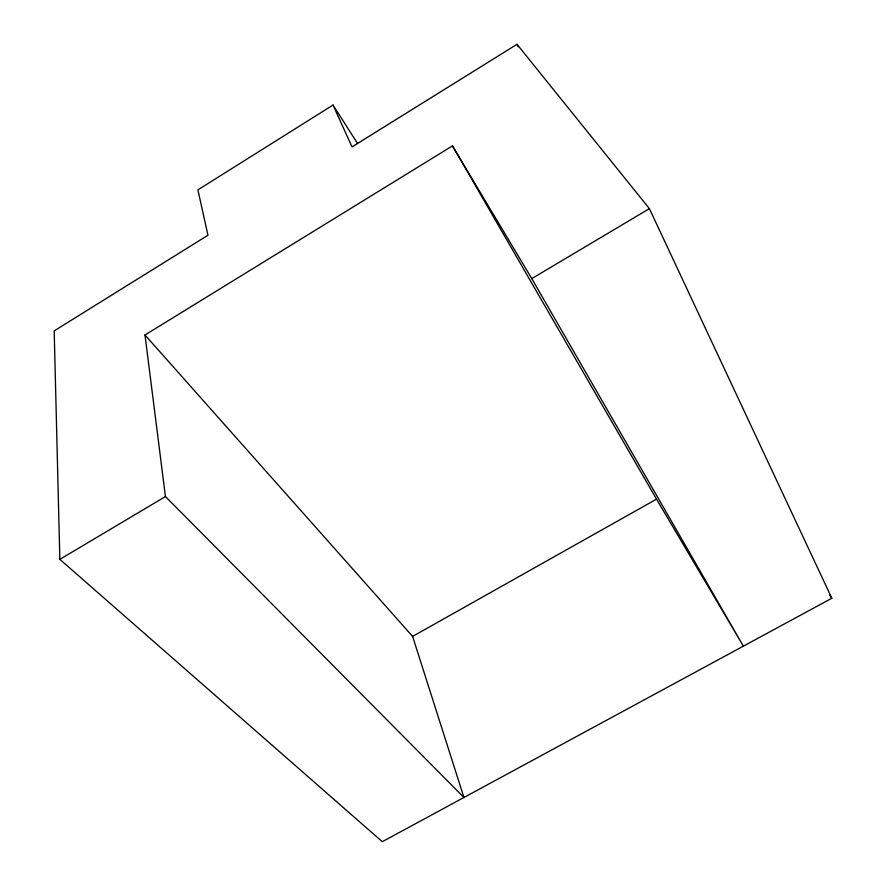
<?xml version="1.0" encoding="UTF-8"?>
<svg xmlns="http://www.w3.org/2000/svg" width="886" height="886" viewBox="0 0 886 886"><rect width="100%" height="100%" fill="white"/><g stroke="black" fill="none" stroke-linecap="round" stroke-linejoin="round"><path stroke-width="1.33" d="M333.003 105.046L197.899 189.881L207.966 235.233L54.179 330.888L59.86 559.354L382.287 841.7L831.821 598.26L649.394 208.642L517.014 44.3L352.019 146.91L333.003 105.046L357.567 143.499M144.994 334.986L412.61 636.414L463.943 797.489L165.438 496.548L144.994 334.986L452.48 145.88L531.777 278.614L743.376 646.16L656.515 499.15L452.48 145.88M59.86 559.354L165.438 496.548M531.777 278.614L649.394 208.642M412.61 636.414L656.515 499.15M829.473 594.871L831.821 598.26M517.014 44.3L518.255 46.77"/></g></svg>
